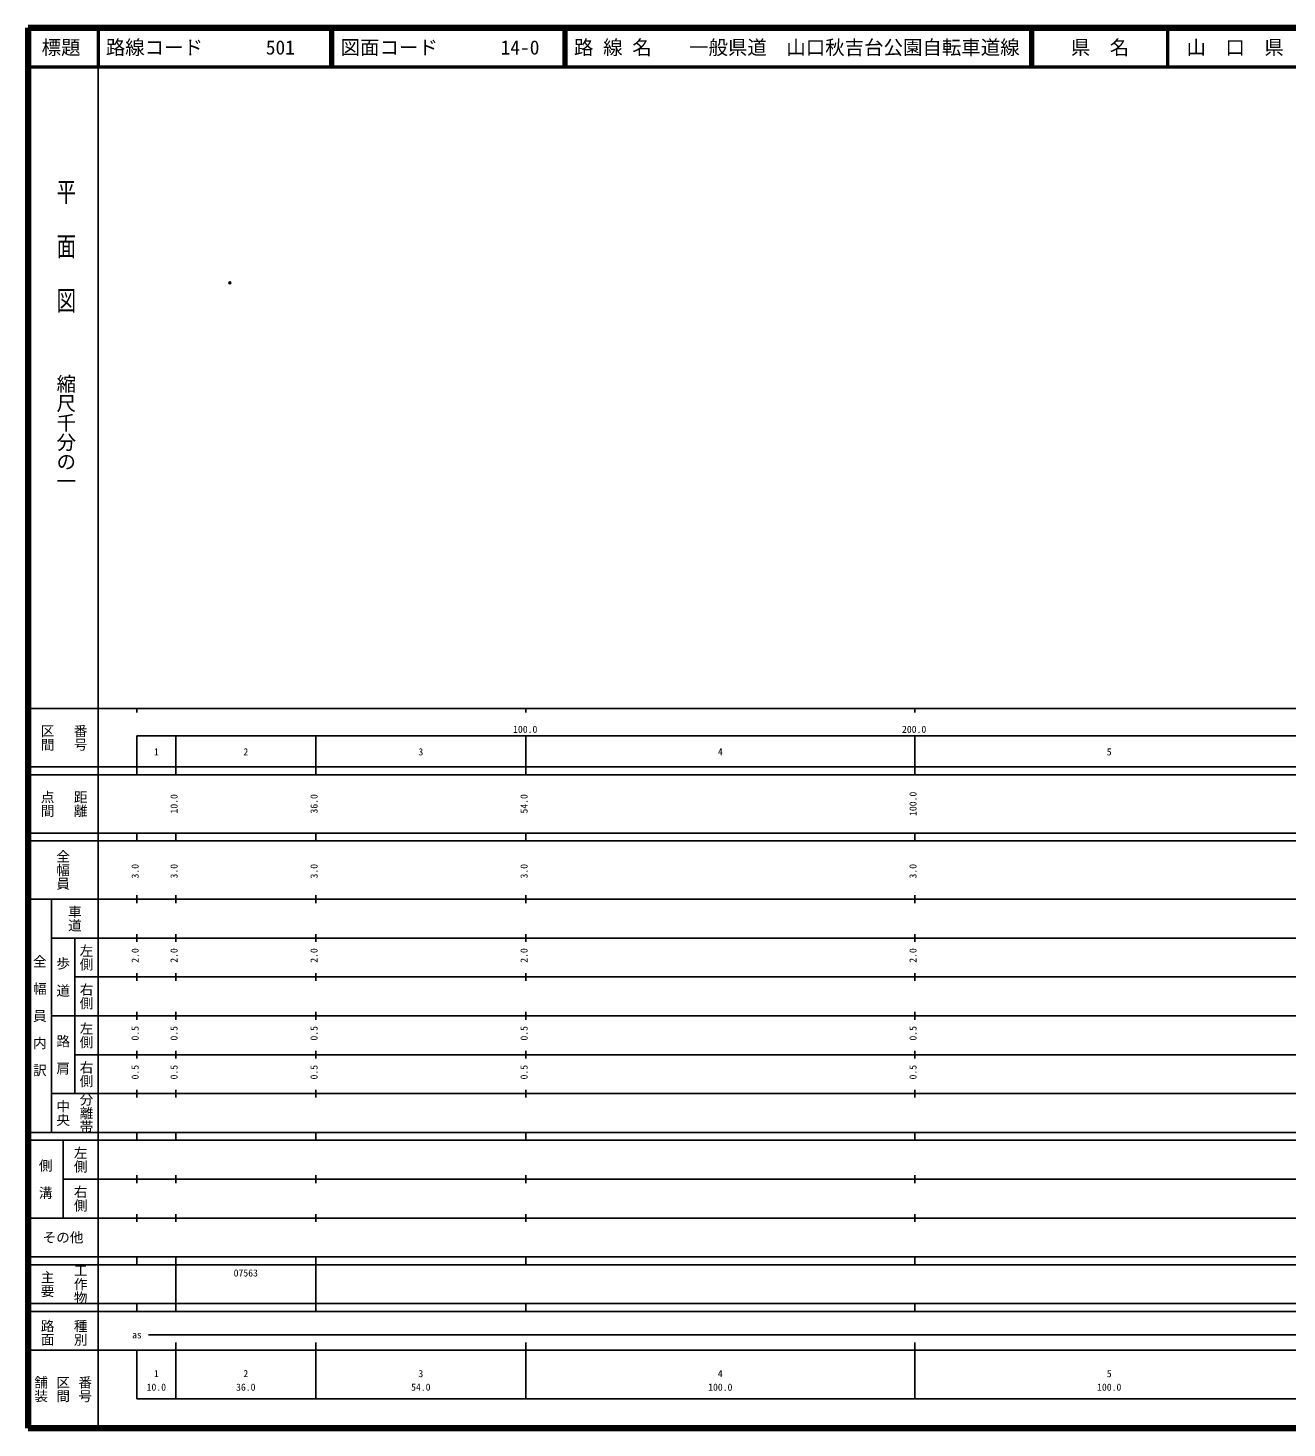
# Model space of a CAD drawing. Units: millimetres on the paper. Extents: x 40 to 680, y 20 to 380.
# Drawn here: x 40 to 363.7, y 20 to 380 of the extents above; entities that cross this region are included whole.
import ezdxf
from ezdxf.enums import TextEntityAlignment as Align

# ---------------------------------------------------------------- set-up
doc = ezdxf.new("R2010")
doc.units = ezdxf.units.MM
doc.header["$PDMODE"] = 32
doc.header["$PDSIZE"] = 0.5
doc.layers.add('M-OTRS', color=6, linetype='Continuous')
doc.layers.add('M-TTL-TXT', color=7, linetype='Continuous')
for name, color, linetype, lineweight in [('M-TTL', 2, 'Continuous', 140), ('M-TTL-BAND', 7, 'Continuous', 25), ('M-TTL-LINE', 7, 'Continuous', 50)]:
    doc.layers.add(name, color=color, linetype=linetype, lineweight=lineweight)
doc.styles.add('@ＭＳ ゴシック', font='')
doc.styles.add('ＭＳ ゴシック', font='')
doc.styles.get('@ＭＳ ゴシック').set_extended_font_data('@MS Gothic')
doc.styles.get('ＭＳ ゴシック').set_extended_font_data('MS Gothic')

msp = doc.modelspace()

# ---------------------------------------------------------------- linework, layer by layer
at = {"layer": 'M-OTRS'}
msp.add_point((91.904, 314.449), dxfattribs=at)
at = {"layer": 'M-TTL'}
for p, q in [((40, 380), (40, 20)), ((680, 380), (40, 380)), ((40, 20), (680, 20))]:
    msp.add_line(p, q, dxfattribs=at)
at = {"layer": 'M-TTL-BAND'}
for p, q in [((58, 370), (58, 20)), ((40, 205), (579, 205)), ((68, 205), (68, 204)), ((168, 205), (168, 204)), ((268, 205), (268, 204)), ((68, 198), (579, 198)), ((68, 198), (68, 188)), ((78, 188), (78, 198)), ((114, 188), (114, 198)), ((168, 188), (168, 198)), ((268, 188), (268, 198)), ((40, 190), (579, 190)), ((40, 188), (579, 188)), ((40, 173), (579, 173)), ((68, 171), (68, 173)), ((78, 171), (78, 173)), ((114, 171), (114, 173)), ((168, 171), (168, 173)), ((268, 171), (268, 173)), ((40, 171), (579, 171)), ((40, 156), (579, 156)), ((46, 96), (46, 156)), ((68, 155), (68, 157)), ((78, 155), (78, 157)), ((114, 155), (114, 157)), ((168, 155), (168, 157)), ((268, 155), (268, 157)), ((46, 146), (579, 146)), ((52, 146), (52, 106)), ((68, 145), (68, 147)), ((78, 145), (78, 147)), ((114, 145), (114, 147)), ((168, 145), (168, 147)), ((268, 145), (268, 147)), ((68, 135), (68, 137)), ((78, 135), (78, 137)), ((114, 135), (114, 137)), ((168, 135), (168, 137)), ((268, 135), (268, 137)), ((52, 136), (579, 136)), ((46, 126), (579, 126)), ((68, 125), (68, 127)), ((78, 125), (78, 127)), ((114, 125), (114, 127)), ((168, 125), (168, 127)), ((268, 125), (268, 127)), ((52, 116), (579, 116)), ((68, 115), (68, 117)), ((78, 115), (78, 117)), ((114, 115), (114, 117)), ((168, 115), (168, 117)), ((268, 115), (268, 117)), ((46, 106), (579, 106)), ((68, 105), (68, 107)), ((78, 105), (78, 107)), ((114, 105), (114, 107)), ((168, 105), (168, 107)), ((268, 105), (268, 107)), ((40, 96), (579, 96)), ((40, 94), (579, 94)), ((49, 94), (49, 74)), ((68, 94), (68, 96)), ((78, 94), (78, 96)), ((114, 94), (114, 96)), ((168, 94), (168, 96)), ((268, 94), (268, 96)), ((49, 84), (579, 84)), ((68, 83), (68, 85)), ((78, 83), (78, 85)), ((114, 83), (114, 85)), ((168, 83), (168, 85)), ((268, 83), (268, 85)), ((40, 74), (579, 74)), ((68, 73), (68, 75)), ((78, 73), (78, 75)), ((114, 73), (114, 75)), ((168, 73), (168, 75)), ((268, 73), (268, 75)), ((40, 64), (579, 64)), ((40, 62), (579, 62)), ((68, 62), (68, 64)), ((78, 62), (78, 64)), ((78, 52), (78, 62)), ((114, 62), (114, 64)), ((114, 52), (114, 62)), ((168, 62), (168, 64)), ((268, 62), (268, 64)), ((40, 52), (579, 52)), ((68, 50), (68, 52)), ((78, 50), (78, 52)), ((114, 50), (114, 52)), ((168, 50), (168, 52)), ((268, 50), (268, 52)), ((40, 50), (579, 50)), ((71, 44), (565, 44)), ((40, 40), (579, 40)), ((68, 40), (68, 27.5)), ((78, 27.5), (78, 42)), ((114, 27.5), (114, 42)), ((168, 27.5), (168, 42)), ((268, 27.5), (268, 42)), ((68, 27.5), (579, 27.5))]:
    msp.add_line(p, q, dxfattribs=at)
at = {"layer": 'M-TTL-LINE'}
for p, q in [((58, 380), (58, 370)), ((117.75, 380), (117.75, 370)), ((118.25, 380), (118.25, 370)), ((177.75, 380), (177.75, 370)), ((178.25, 380), (178.25, 370)), ((297.75, 380), (297.75, 370)), ((298.25, 380), (298.25, 370)), ((333, 380), (333, 370)), ((40, 370), (680, 370))]:
    msp.add_line(p, q, dxfattribs=at)

# ---------------------------------------------------------------- texts
at = {"layer": 'M-TTL-BAND', "style": '@ＭＳ ゴシック', "width": 1.4}
msp.add_text('平  面  図', height=3.666, rotation=270, dxfattribs=at).set_placement((49.777, 306.475), align=Align.MIDDLE_RIGHT)
at = {"layer": 'M-TTL-BAND', "style": '@ＭＳ ゴシック'}
msp.add_text('縮尺千分の一', height=3.666, rotation=270, dxfattribs=at).set_placement((49.777, 261.03), align=Align.MIDDLE_RIGHT)
for s, p in [('区間', (45, 197.5)), ('番号', (53.5, 197.5)), ('点間', (45, 180.5)), ('距離', (53.5, 180.5)), ('全幅員', (49, 163.5)), ('車道', (52, 151)), ('左側', (55, 141)), ('全\u3000幅\u3000員\u3000内\u3000訳', (43, 126)), ('歩\u3000道', (49, 136)), ('右側', (55, 131)), ('左側', (55, 121)), ('路\u3000肩', (49, 116)), ('右側', (55, 111)), ('分離帯', (55, 101)), ('中央', (49, 101)), ('左側', (53.5, 89)), ('側\u3000溝', (44.5, 84)), ('右側', (53.5, 79)), ('工作物', (53.5, 57)), ('主要', (45, 57)), ('路面', (45, 44.5)), ('種別', (53.5, 44.5)), ('舗装', (43.333, 30)), ('区間', (49, 30)), ('番号', (54.667, 30))]:
    msp.add_text(s, height=2.566, rotation=270, dxfattribs=at).set_placement(p, align=Align.MIDDLE_CENTER)
at = {"layer": 'M-TTL-BAND', "style": 'ＭＳ ゴシック'}
for s, p in [('100.0', (167.844, 198.195)), ('200.0', (267.844, 198.195)), ('1', (73, 192.405)), ('2', (96, 192.405)), ('3', (141, 192.405)), ('4', (218, 192.405)), ('5', (318, 192.405)), ('as', (68, 42.5)), ('1', (73, 32.523)), ('2', (96, 32.523)), ('3', (141, 32.523)), ('4', (218, 32.523)), ('5', (318, 32.523)), ('10.0', (73, 29.033)), ('36.0', (96, 29.033)), ('54.0', (141, 29.033)), ('100.0', (218, 29.033)), ('100.0', (318, 29.033))]:
    msp.add_text(s, height=1.833, dxfattribs=at).set_placement(p, align=Align.BOTTOM_CENTER)
for s, p in [('10.0', (79, 180.5)), ('36.0', (115, 180.5)), ('54.0', (169, 180.5)), ('100.0', (269, 180.5)), ('3.0', (69, 163.174)), ('3.0', (79, 163.174)), ('3.0', (115, 163.174)), ('3.0', (169, 163.174)), ('3.0', (269, 163.174)), ('2.0', (69, 141.5)), ('2.0', (79, 141.5)), ('2.0', (115, 141.5)), ('2.0', (169, 141.5)), ('2.0', (269, 141.5)), ('0.5', (69, 121.5)), ('0.5', (79, 121.5)), ('0.5', (115, 121.5)), ('0.5', (169, 121.5)), ('0.5', (269, 121.5)), ('0.5', (69, 111.5)), ('0.5', (79, 111.5)), ('0.5', (115, 111.5)), ('0.5', (169, 111.5)), ('0.5', (269, 111.5))]:
    msp.add_text(s, height=1.833, rotation=90, dxfattribs=at).set_placement(p, align=Align.BOTTOM_CENTER)
msp.add_text('その他', height=2.566, dxfattribs=at).set_placement((49, 69), align=Align.MIDDLE_CENTER)
msp.add_text('07563', height=1.833, dxfattribs=at).set_placement((92.875, 58.405), align=Align.BOTTOM_LEFT)
at = {"layer": 'M-TTL-TXT', "style": 'ＭＳ ゴシック'}
for s, p in [('標題', (48.5, 375)), ('県\u3000名', (315.625, 375)), ('山\u3000口\u3000県', (350.375, 375))]:
    msp.add_text(s, height=3.666, dxfattribs=at).set_placement(p, align=Align.MIDDLE_CENTER)
for s, p in [('路線コード', (60, 375)), ('501', (101.142, 375)), ('図面コード', (120.38, 375)), ('14-0', (161.521, 375)), ('路 線 名', (180.38, 375)), ('一般県道\u3000山口秋吉台公園自転車道線', (209.969, 375))]:
    msp.add_text(s, height=3.666, dxfattribs=at).set_placement(p, align=Align.MIDDLE_LEFT)

doc.saveas('drawing.dxf')
